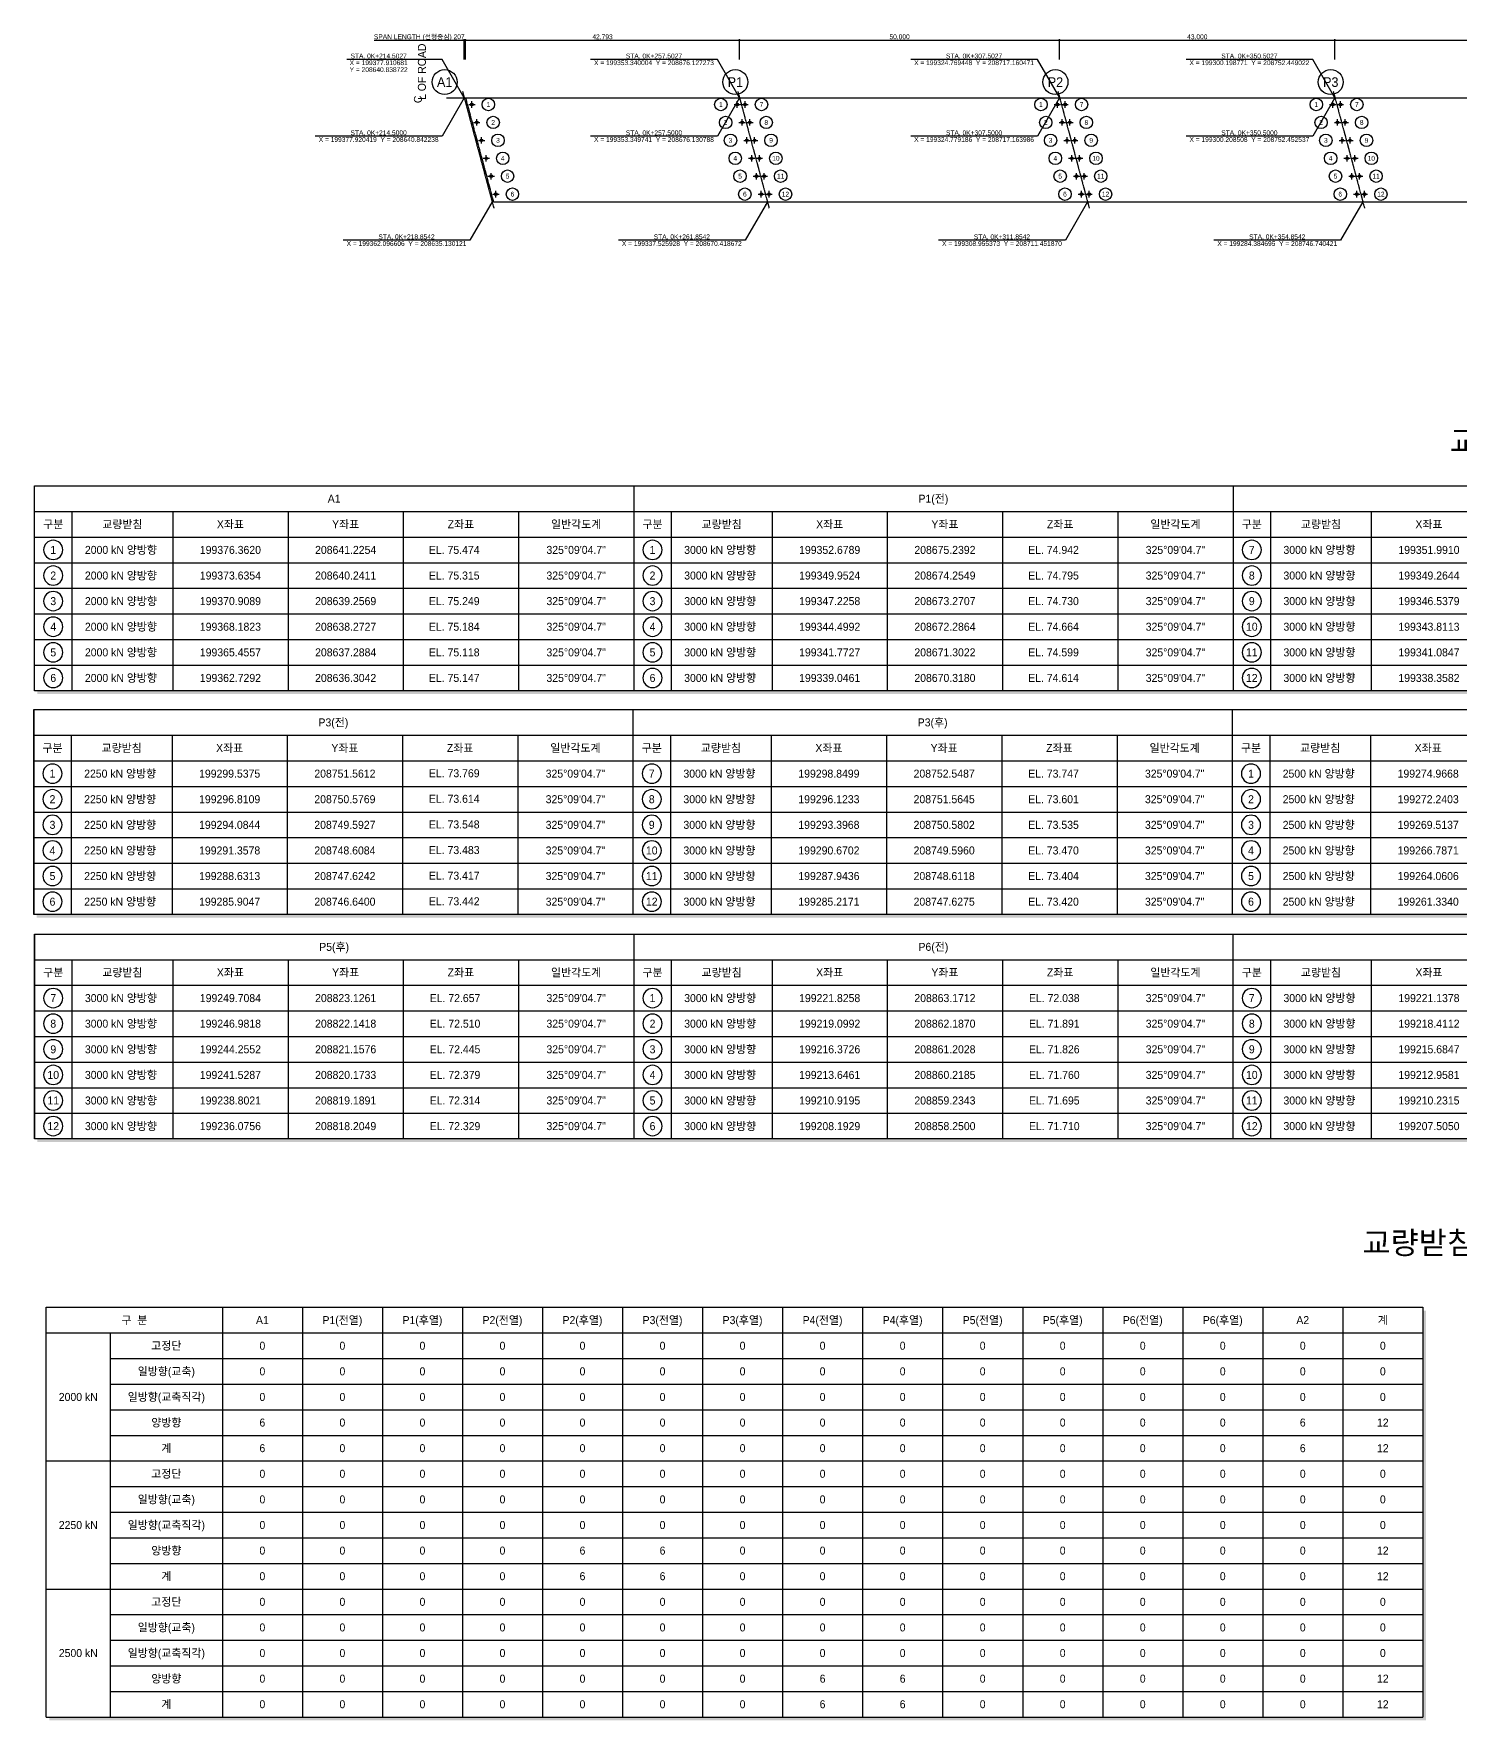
# Model space of a CAD drawing. Header units: metres. Extents: x 0 to 78095, y 0 to 43904.
# Drawn here: x 0 to 37135, y 0 to 43904 of the extents above; entities that cross this region are included whole.
import ezdxf
from ezdxf.enums import TextEntityAlignment as Align

# ---------------------------------------------------------------- set-up
doc = ezdxf.new("R2010")
doc.units = ezdxf.units.M
doc.header["$LTSCALE"] = 8
doc.linetypes.add('A-CENTR01', pattern=[2, 1.25, -0.25, 0.25, -0.25])
for name, color, linetype in [('CS-CNTL', 1, 'A-CENTR01'), ('CS-CONC-LEAN', 3, 'Continuous'), ('CS-CONC-MAJR', 4, 'Continuous'), ('CS-DIML', 1, 'Continuous'), ('CS-DIMT', 3, 'Continuous'), ('CS-LEAD', 1, 'Continuous'), ('CS-SYMB', 3, 'Continuous'), ('CS-TABL-LIN1', 4, 'Continuous'), ('CS-TABL-LIN2', 1, 'Continuous'), ('CS-TABL-TEX2', 3, 'Continuous'), ('CS-TEXT', 3, 'Continuous'), ('CZ-TEX1', 6, 'Continuous')]:
    doc.layers.add(name, color=color, linetype=linetype)
doc.styles.add('A_STANDARD', font='')
doc.styles.get('A_STANDARD').set_extended_font_data('Dotum')

# ---------------------------------------------------------------- blocks, each defined once
blk = doc.blocks.new('CXDIMDT2')
at = {"layer": 'CS-DIML', "const_width": 0.5}
blk.add_lwpolyline([(0.25, 0, 1), (-0.25, 0, 1)], format="xyb", close=True, dxfattribs=at)

msp = doc.modelspace()

# ---------------------------------------------------------------- linework, layer by layer
at = {"layer": 'CS-CNTL'}
for p, q in [((10741, 42238), (64172, 42238)), ((11162, 42403), (11977, 39363)), ((11241, 42237), (11604, 40883)), ((18329, 42403), (19143, 39363)), ((26662, 42403), (27477, 39363)), ((33829, 42403), (34643, 39363)), ((11604, 40883), (11967, 39530))]:
    msp.add_line(p, q, dxfattribs=at)
at = {"layer": 'CS-CONC-LEAN'}
for p, q in [((11324, 42062), (11491, 42062)), ((11407, 41978), (11407, 42145)), ((18232, 42062), (18398, 42062)), ((18315, 41978), (18315, 42145)), ((18432, 42062), (18599, 42062)), ((18516, 41978), (18516, 42145)), ((26565, 42062), (26732, 42062)), ((26648, 41978), (26648, 42145)), ((26766, 42062), (26932, 42062)), ((26849, 41978), (26849, 42145)), ((33732, 42062), (33898, 42062)), ((33815, 41978), (33815, 42145)), ((33932, 42062), (34099, 42062)), ((34016, 41978), (34016, 42145)), ((11449, 41595), (11616, 41595)), ((11532, 41512), (11532, 41678)), ((18357, 41595), (18523, 41595)), ((18440, 41512), (18440, 41678)), ((18557, 41595), (18724, 41595)), ((18641, 41512), (18641, 41678)), ((26690, 41595), (26857, 41595)), ((26773, 41512), (26773, 41678)), ((26891, 41595), (27057, 41595)), ((26974, 41512), (26974, 41678)), ((33857, 41595), (34023, 41595)), ((33940, 41512), (33940, 41678)), ((34057, 41595), (34224, 41595)), ((34141, 41512), (34141, 41678)), ((11574, 41128), (11741, 41128)), ((11657, 41045), (11657, 41212)), ((18482, 41128), (18648, 41128)), ((18565, 41045), (18565, 41212)), ((18682, 41128), (18849, 41128)), ((18766, 41045), (18766, 41212)), ((26815, 41128), (26982, 41128)), ((26898, 41045), (26898, 41212)), ((27016, 41128), (27182, 41128)), ((27099, 41045), (27099, 41212)), ((33982, 41128), (34148, 41128)), ((34065, 41045), (34065, 41212)), ((34182, 41128), (34349, 41128)), ((34266, 41045), (34266, 41212)), ((11699, 40662), (11866, 40662)), ((11782, 40578), (11782, 40745)), ((18607, 40662), (18773, 40662)), ((18690, 40578), (18690, 40745)), ((18807, 40662), (18974, 40662)), ((18891, 40578), (18891, 40745)), ((26940, 40662), (27107, 40662)), ((27023, 40578), (27023, 40745)), ((27141, 40662), (27307, 40662)), ((27224, 40578), (27224, 40745)), ((34107, 40662), (34273, 40662)), ((34190, 40578), (34190, 40745)), ((34307, 40662), (34474, 40662)), ((34391, 40578), (34391, 40745)), ((11824, 40195), (11991, 40195)), ((11907, 40112), (11907, 40278)), ((18732, 40195), (18898, 40195)), ((18815, 40112), (18815, 40278)), ((18932, 40195), (19099, 40195)), ((19016, 40112), (19016, 40278)), ((27065, 40195), (27232, 40195)), ((27148, 40112), (27148, 40278)), ((27266, 40195), (27432, 40195)), ((27349, 40112), (27349, 40278)), ((34232, 40195), (34399, 40195)), ((34315, 40112), (34315, 40278)), ((34432, 40195), (34599, 40195)), ((34516, 40112), (34516, 40278)), ((11949, 39728), (12116, 39728)), ((12032, 39645), (12032, 39812)), ((18857, 39728), (19024, 39728)), ((18940, 39645), (18940, 39812)), ((19057, 39728), (19224, 39728)), ((19141, 39645), (19141, 39812)), ((27190, 39728), (27357, 39728)), ((27274, 39645), (27274, 39812)), ((27391, 39728), (27557, 39728)), ((27474, 39645), (27474, 39812)), ((34357, 39728), (34524, 39728)), ((34440, 39645), (34440, 39812)), ((34557, 39728), (34724, 39728)), ((34641, 39645), (34641, 39812))]:
    msp.add_line(p, q, dxfattribs=at)
for centre in [(11407, 42062), (18315, 42062), (18516, 42062), (26648, 42062), (26849, 42062), (33815, 42062), (34016, 42062), (11532, 41595), (18440, 41595), (18641, 41595), (26773, 41595), (26974, 41595), (33940, 41595), (34141, 41595), (11657, 41128), (18565, 41128), (18766, 41128), (26898, 41128), (27099, 41128), (34065, 41128), (34266, 41128), (11782, 40662), (18690, 40662), (18891, 40662), (27023, 40662), (27224, 40662), (34190, 40662), (34391, 40662), (11907, 40195), (18815, 40195), (19016, 40195), (27148, 40195), (27349, 40195), (34315, 40195), (34516, 40195), (12032, 39728), (18940, 39728), (19141, 39728), (27274, 39728), (27474, 39728), (34440, 39728), (34641, 39728)]:
    msp.add_circle(centre, 33.3, dxfattribs=at)
for points in [[(11324, 42062), (11349, 42053), (11324, 42062), (11349, 42070)], [(11407, 42145), (11399, 42120), (11407, 42145), (11416, 42120)], [(11407, 41978), (11399, 42003), (11407, 41978), (11416, 42003)], [(11491, 42062), (11466, 42053), (11491, 42062), (11466, 42070)], [(18232, 42062), (18257, 42053), (18232, 42062), (18257, 42070)], [(18315, 42145), (18307, 42120), (18315, 42145), (18323, 42120)], [(18315, 41978), (18307, 42003), (18315, 41978), (18323, 42003)], [(18398, 42062), (18373, 42053), (18398, 42062), (18373, 42070)], [(18432, 42062), (18457, 42053), (18432, 42062), (18457, 42070)], [(18516, 42145), (18507, 42120), (18516, 42145), (18524, 42120)], [(18516, 41978), (18507, 42003), (18516, 41978), (18524, 42003)], [(18599, 42062), (18574, 42053), (18599, 42062), (18574, 42070)], [(26565, 42062), (26590, 42053), (26565, 42062), (26590, 42070)], [(26648, 42145), (26640, 42120), (26648, 42145), (26657, 42120)], [(26648, 41978), (26640, 42003), (26648, 41978), (26657, 42003)], [(26732, 42062), (26707, 42053), (26732, 42062), (26707, 42070)], [(26766, 42062), (26791, 42053), (26766, 42062), (26791, 42070)], [(26849, 42145), (26841, 42120), (26849, 42145), (26857, 42120)], [(26849, 41978), (26841, 42003), (26849, 41978), (26857, 42003)], [(26932, 42062), (26907, 42053), (26932, 42062), (26907, 42070)], [(33732, 42062), (33757, 42053), (33732, 42062), (33757, 42070)], [(33815, 42145), (33807, 42120), (33815, 42145), (33823, 42120)], [(33815, 41978), (33807, 42003), (33815, 41978), (33823, 42003)], [(33898, 42062), (33873, 42053), (33898, 42062), (33873, 42070)], [(33932, 42062), (33957, 42053), (33932, 42062), (33957, 42070)], [(34016, 42145), (34007, 42120), (34016, 42145), (34024, 42120)], [(34016, 41978), (34007, 42003), (34016, 41978), (34024, 42003)], [(34099, 42062), (34074, 42053), (34099, 42062), (34074, 42070)], [(11449, 41595), (11474, 41587), (11449, 41595), (11474, 41603)], [(11532, 41678), (11524, 41653), (11532, 41678), (11541, 41653)], [(11532, 41512), (11524, 41537), (11532, 41512), (11541, 41537)], [(11616, 41595), (11591, 41587), (11616, 41595), (11591, 41603)], [(18357, 41595), (18382, 41587), (18357, 41595), (18382, 41603)], [(18440, 41678), (18432, 41653), (18440, 41678), (18448, 41653)], [(18440, 41512), (18432, 41537), (18440, 41512), (18448, 41537)], [(18523, 41595), (18498, 41587), (18523, 41595), (18498, 41603)], [(18557, 41595), (18582, 41587), (18557, 41595), (18582, 41603)], [(18641, 41678), (18632, 41653), (18641, 41678), (18649, 41653)], [(18641, 41512), (18632, 41537), (18641, 41512), (18649, 41537)], [(18724, 41595), (18699, 41587), (18724, 41595), (18699, 41603)], [(26690, 41595), (26715, 41587), (26690, 41595), (26715, 41603)], [(26773, 41678), (26765, 41653), (26773, 41678), (26782, 41653)], [(26773, 41512), (26765, 41537), (26773, 41512), (26782, 41537)], [(26857, 41595), (26832, 41587), (26857, 41595), (26832, 41603)], [(26891, 41595), (26916, 41587), (26891, 41595), (26916, 41603)], [(26974, 41678), (26966, 41653), (26974, 41678), (26982, 41653)], [(26974, 41512), (26966, 41537), (26974, 41512), (26982, 41537)], [(27057, 41595), (27032, 41587), (27057, 41595), (27032, 41603)], [(33857, 41595), (33882, 41587), (33857, 41595), (33882, 41603)], [(33940, 41678), (33932, 41653), (33940, 41678), (33948, 41653)], [(33940, 41512), (33932, 41537), (33940, 41512), (33948, 41537)], [(34023, 41595), (33998, 41587), (34023, 41595), (33998, 41603)], [(34057, 41595), (34082, 41587), (34057, 41595), (34082, 41603)], [(34141, 41678), (34132, 41653), (34141, 41678), (34149, 41653)], [(34141, 41512), (34132, 41537), (34141, 41512), (34149, 41537)], [(34224, 41595), (34199, 41587), (34224, 41595), (34199, 41603)], [(11574, 41128), (11599, 41120), (11574, 41128), (11599, 41137)], [(11657, 41212), (11649, 41187), (11657, 41212), (11666, 41187)], [(11657, 41045), (11649, 41070), (11657, 41045), (11666, 41070)], [(11741, 41128), (11716, 41120), (11741, 41128), (11716, 41137)], [(18482, 41128), (18507, 41120), (18482, 41128), (18507, 41137)], [(18565, 41212), (18557, 41187), (18565, 41212), (18573, 41187)], [(18565, 41045), (18557, 41070), (18565, 41045), (18573, 41070)], [(18648, 41128), (18623, 41120), (18648, 41128), (18623, 41137)], [(18682, 41128), (18707, 41120), (18682, 41128), (18707, 41137)], [(18766, 41212), (18757, 41187), (18766, 41212), (18774, 41187)], [(18766, 41045), (18757, 41070), (18766, 41045), (18774, 41070)], [(18849, 41128), (18824, 41120), (18849, 41128), (18824, 41137)], [(26815, 41128), (26840, 41120), (26815, 41128), (26840, 41137)], [(26898, 41212), (26890, 41187), (26898, 41212), (26907, 41187)], [(26898, 41045), (26890, 41070), (26898, 41045), (26907, 41070)], [(26982, 41128), (26957, 41120), (26982, 41128), (26957, 41137)], [(27016, 41128), (27041, 41120), (27016, 41128), (27041, 41137)], [(27099, 41212), (27091, 41187), (27099, 41212), (27107, 41187)], [(27099, 41045), (27091, 41070), (27099, 41045), (27107, 41070)], [(27182, 41128), (27157, 41120), (27182, 41128), (27157, 41137)], [(33982, 41128), (34007, 41120), (33982, 41128), (34007, 41137)], [(34065, 41212), (34057, 41187), (34065, 41212), (34073, 41187)], [(34065, 41045), (34057, 41070), (34065, 41045), (34073, 41070)], [(34148, 41128), (34123, 41120), (34148, 41128), (34123, 41137)], [(34182, 41128), (34207, 41120), (34182, 41128), (34207, 41137)], [(34266, 41212), (34257, 41187), (34266, 41212), (34274, 41187)], [(34266, 41045), (34257, 41070), (34266, 41045), (34274, 41070)], [(34349, 41128), (34324, 41120), (34349, 41128), (34324, 41137)], [(11699, 40662), (11724, 40653), (11699, 40662), (11724, 40670)], [(11782, 40745), (11774, 40720), (11782, 40745), (11791, 40720)], [(11782, 40578), (11774, 40603), (11782, 40578), (11791, 40603)], [(11866, 40662), (11841, 40653), (11866, 40662), (11841, 40670)], [(18607, 40662), (18632, 40653), (18607, 40662), (18632, 40670)], [(18690, 40745), (18682, 40720), (18690, 40745), (18698, 40720)], [(18690, 40578), (18682, 40603), (18690, 40578), (18698, 40603)], [(18773, 40662), (18748, 40653), (18773, 40662), (18748, 40670)], [(18807, 40662), (18832, 40653), (18807, 40662), (18832, 40670)], [(18891, 40745), (18882, 40720), (18891, 40745), (18899, 40720)], [(18891, 40578), (18882, 40603), (18891, 40578), (18899, 40603)], [(18974, 40662), (18949, 40653), (18974, 40662), (18949, 40670)], [(26940, 40662), (26965, 40653), (26940, 40662), (26965, 40670)], [(27023, 40745), (27015, 40720), (27023, 40745), (27032, 40720)], [(27023, 40578), (27015, 40603), (27023, 40578), (27032, 40603)], [(27107, 40662), (27082, 40653), (27107, 40662), (27082, 40670)], [(27141, 40662), (27166, 40653), (27141, 40662), (27166, 40670)], [(27224, 40745), (27216, 40720), (27224, 40745), (27232, 40720)], [(27224, 40578), (27216, 40603), (27224, 40578), (27232, 40603)], [(27307, 40662), (27282, 40653), (27307, 40662), (27282, 40670)], [(34107, 40662), (34132, 40653), (34107, 40662), (34132, 40670)], [(34190, 40745), (34182, 40720), (34190, 40745), (34198, 40720)], [(34190, 40578), (34182, 40603), (34190, 40578), (34198, 40603)], [(34273, 40662), (34248, 40653), (34273, 40662), (34248, 40670)], [(34307, 40662), (34332, 40653), (34307, 40662), (34332, 40670)], [(34391, 40745), (34382, 40720), (34391, 40745), (34399, 40720)], [(34391, 40578), (34382, 40603), (34391, 40578), (34399, 40603)], [(34474, 40662), (34449, 40653), (34474, 40662), (34449, 40670)], [(11824, 40195), (11849, 40187), (11824, 40195), (11849, 40203)], [(11907, 40278), (11899, 40253), (11907, 40278), (11916, 40253)], [(11907, 40112), (11899, 40137), (11907, 40112), (11916, 40137)], [(11991, 40195), (11966, 40187), (11991, 40195), (11966, 40203)], [(18732, 40195), (18757, 40187), (18732, 40195), (18757, 40203)], [(18815, 40278), (18807, 40253), (18815, 40278), (18823, 40253)], [(18815, 40112), (18807, 40137), (18815, 40112), (18823, 40137)], [(18898, 40195), (18873, 40187), (18898, 40195), (18873, 40203)], [(18932, 40195), (18957, 40187), (18932, 40195), (18957, 40203)], [(19016, 40278), (19007, 40253), (19016, 40278), (19024, 40253)], [(19016, 40112), (19007, 40137), (19016, 40112), (19024, 40137)], [(19099, 40195), (19074, 40187), (19099, 40195), (19074, 40203)], [(27065, 40195), (27090, 40187), (27065, 40195), (27090, 40203)], [(27148, 40278), (27140, 40253), (27148, 40278), (27157, 40253)], [(27148, 40112), (27140, 40137), (27148, 40112), (27157, 40137)], [(27232, 40195), (27207, 40187), (27232, 40195), (27207, 40203)], [(27266, 40195), (27291, 40187), (27266, 40195), (27291, 40203)], [(27349, 40278), (27341, 40253), (27349, 40278), (27357, 40253)], [(27349, 40112), (27341, 40137), (27349, 40112), (27357, 40137)], [(27432, 40195), (27407, 40187), (27432, 40195), (27407, 40203)], [(34232, 40195), (34257, 40187), (34232, 40195), (34257, 40203)], [(34315, 40278), (34307, 40253), (34315, 40278), (34324, 40253)], [(34315, 40112), (34307, 40137), (34315, 40112), (34324, 40137)], [(34399, 40195), (34374, 40187), (34399, 40195), (34374, 40203)], [(34432, 40195), (34457, 40187), (34432, 40195), (34457, 40203)], [(34516, 40278), (34507, 40253), (34516, 40278), (34524, 40253)], [(34516, 40112), (34507, 40137), (34516, 40112), (34524, 40137)], [(34599, 40195), (34574, 40187), (34599, 40195), (34574, 40203)], [(11949, 39728), (11974, 39720), (11949, 39728), (11974, 39737)], [(12032, 39812), (12024, 39787), (12032, 39812), (12041, 39787)], [(12032, 39645), (12024, 39670), (12032, 39645), (12041, 39670)], [(12116, 39728), (12091, 39720), (12116, 39728), (12091, 39737)], [(18857, 39728), (18882, 39720), (18857, 39728), (18882, 39737)], [(18940, 39812), (18932, 39787), (18940, 39812), (18949, 39787)], [(18940, 39645), (18932, 39670), (18940, 39645), (18949, 39670)], [(19024, 39728), (18999, 39720), (19024, 39728), (18999, 39737)], [(19057, 39728), (19082, 39720), (19057, 39728), (19082, 39737)], [(19141, 39812), (19132, 39787), (19141, 39812), (19149, 39787)], [(19141, 39645), (19132, 39670), (19141, 39645), (19149, 39670)], [(19224, 39728), (19199, 39720), (19224, 39728), (19199, 39737)], [(27190, 39728), (27215, 39720), (27190, 39728), (27215, 39737)], [(27274, 39812), (27265, 39787), (27274, 39812), (27282, 39787)], [(27274, 39645), (27265, 39670), (27274, 39645), (27282, 39670)], [(27357, 39728), (27332, 39720), (27357, 39728), (27332, 39737)], [(27391, 39728), (27416, 39720), (27391, 39728), (27416, 39737)], [(27474, 39812), (27466, 39787), (27474, 39812), (27482, 39787)], [(27474, 39645), (27466, 39670), (27474, 39645), (27482, 39670)], [(27557, 39728), (27532, 39720), (27557, 39728), (27532, 39737)], [(34357, 39728), (34382, 39720), (34357, 39728), (34382, 39737)], [(34440, 39812), (34432, 39787), (34440, 39812), (34449, 39787)], [(34440, 39645), (34432, 39670), (34440, 39645), (34449, 39670)], [(34524, 39728), (34499, 39720), (34524, 39728), (34499, 39737)], [(34557, 39728), (34582, 39720), (34557, 39728), (34582, 39737)], [(34641, 39812), (34632, 39787), (34641, 39812), (34649, 39787)], [(34641, 39645), (34632, 39670), (34641, 39645), (34649, 39670)], [(34724, 39728), (34699, 39720), (34724, 39728), (34699, 39737)]]:
    msp.add_solid(points, dxfattribs=at)
at = {"layer": 'CS-CONC-MAJR'}
for p, q in [((11241, 42237), (63672, 42237)), ((11967, 39530), (64398, 39530))]:
    msp.add_line(p, q, dxfattribs=at)
at = {"layer": 'CS-DIML'}
for p, q in [((8865, 43737), (11206, 43737)), ((11206, 43237), (11206, 43762)), ((11206, 43737), (11241, 43737)), ((11241, 43237), (11241, 43762)), ((11241, 43737), (18373, 43737)), ((18373, 43237), (18373, 43762)), ((18373, 43737), (26706, 43737)), ((26706, 43237), (26706, 43762)), ((26706, 43737), (33873, 43737)), ((33873, 43237), (33873, 43762)), ((33873, 43737), (41040, 43737)), ((10629, 43237), (8151, 43237)), ((11207, 42237), (10629, 43237)), ((17796, 43237), (14496, 43237)), ((18373, 42237), (17796, 43237)), ((26129, 43237), (22829, 43237)), ((26707, 42237), (26129, 43237)), ((33296, 43237), (29996, 43237)), ((33873, 42237), (33296, 43237)), ((11206, 42238), (10629, 41238)), ((18373, 42238), (17796, 41238)), ((26706, 42238), (26129, 41238)), ((33873, 42238), (33296, 41238)), ((10629, 41238), (7329, 41238)), ((17796, 41238), (14496, 41238)), ((26129, 41238), (22829, 41238)), ((33296, 41238), (29996, 41238)), ((11932, 39530), (11355, 38530)), ((19099, 39530), (18521, 38530)), ((27432, 39530), (26855, 38530)), ((34599, 39530), (34021, 38530)), ((11355, 38530), (8055, 38530)), ((18521, 38530), (15221, 38530)), ((26855, 38530), (23555, 38530)), ((34021, 38530), (30721, 38530))]:
    msp.add_line(p, q, dxfattribs=at)
for points in [[(11206, 42238), (11135, 42152), (11206, 42238), (11167, 42134)], [(11207, 42237), (11168, 42341), (11207, 42237), (11136, 42323)], [(18373, 42238), (18302, 42152), (18373, 42238), (18334, 42134)], [(18373, 42237), (18334, 42341), (18373, 42237), (18303, 42323)], [(26706, 42238), (26635, 42152), (26706, 42238), (26667, 42134)], [(26707, 42237), (26668, 42341), (26707, 42237), (26636, 42323)], [(33873, 42238), (33802, 42152), (33873, 42238), (33834, 42134)], [(33873, 42237), (33834, 42341), (33873, 42237), (33803, 42323)], [(11932, 39530), (11861, 39444), (11932, 39530), (11893, 39426)], [(19099, 39530), (19028, 39444), (19099, 39530), (19060, 39426)], [(27432, 39530), (27361, 39444), (27432, 39530), (27393, 39426)], [(34599, 39530), (34528, 39444), (34599, 39530), (34560, 39426)]]:
    msp.add_solid(points, dxfattribs=at)
at = {"layer": 'CS-LEAD'}
for centre in [(10697, 42645), (18264, 42645), (26597, 42645), (33764, 42645)]:
    msp.add_circle(centre, 325, dxfattribs=at)
at = {"layer": 'CS-SYMB'}
for centre in [(11835, 42062), (17887, 42062), (18944, 42062), (26220, 42062), (27277, 42062), (33387, 42062), (34444, 42062), (11960, 41595), (18012, 41595), (19069, 41595), (26345, 41595), (27402, 41595), (33512, 41595), (34569, 41595), (12085, 41128), (18137, 41128), (19194, 41128), (26470, 41128), (27527, 41128), (33637, 41128), (34694, 41128), (12210, 40662), (18262, 40662), (19319, 40662), (26595, 40662), (27652, 40662), (33762, 40662), (34819, 40662), (12335, 40195), (18387, 40195), (19444, 40195), (26720, 40195), (27777, 40195), (33887, 40195), (34944, 40195), (12461, 39728), (18512, 39728), (19569, 39728), (26845, 39728), (27902, 39728), (34012, 39728), (35069, 39728)]:
    msp.add_circle(centre, 162, dxfattribs=at)
at = {"layer": 'CS-TABL-LIN1'}
for p, q in [((20, 32134), (62420, 32134)), ((20, 26800), (20, 32134)), ((20, 31467), (62420, 31467)), ((77945, 26800), (20, 26800)), ((0, 26310), (46800, 26310)), ((0, 20977), (0, 26310)), ((0, 26310), (0, 20977)), ((78020, 20977), (0, 20977)), ((20, 20467), (31220, 20467)), ((20, 15134), (20, 20467)), ((20, 20467), (20, 15134)), ((31220, 20467), (62420, 20467)), ((62420, 15134), (20, 15134)), ((62420, 15134), (31220, 15134)), ((327, 83), (36160, 83))]:
    msp.add_line(p, q, dxfattribs=at)
msp.add_lwpolyline([(327, 83), (327, 10750), (36160, 10750), (36160, 83)], dxfattribs=at)
for points in [[(95, 26800), (78020, 26800), (95, 26717), (78020, 26717)], [(75, 20977), (78095, 20977), (75, 20893), (78095, 20893)], [(95, 15134), (62495, 15134), (95, 15050), (62495, 15050)], [(36160, 10667), (36244, 10667), (36160, 83), (36244, 83)], [(410, 83), (36244, 83), (410, 0), (36244, 0)]]:
    msp.add_solid(points, dxfattribs=at)
at = {"layer": 'CS-TABL-LIN2'}
for p, q in [((15620, 32134), (15620, 26800)), ((31220, 32134), (31220, 26800)), ((995, 31467), (995, 26800)), ((3620, 31467), (3620, 26800)), ((6620, 31467), (6620, 26800)), ((9620, 31467), (9620, 26800)), ((12620, 31467), (12620, 26800)), ((16595, 31467), (16595, 26800)), ((19220, 31467), (19220, 26800)), ((22220, 31467), (22220, 26800)), ((25220, 31467), (25220, 26800)), ((28220, 31467), (28220, 26800)), ((32195, 31467), (32195, 26800)), ((34820, 31467), (34820, 26800)), ((20, 30800), (62420, 30800)), ((20, 30134), (62420, 30134)), ((20, 29467), (62420, 29467)), ((20, 28800), (62420, 28800)), ((20, 28134), (62420, 28134)), ((20, 27467), (62420, 27467)), ((15600, 26310), (15600, 20977)), ((31200, 26310), (31200, 20977)), ((0, 25643), (46800, 25643)), ((975, 25643), (975, 20977)), ((3600, 25643), (3600, 20977)), ((6600, 25643), (6600, 20977)), ((9600, 25643), (9600, 20977)), ((12600, 25643), (12600, 20977)), ((16575, 25643), (16575, 20977)), ((19200, 25643), (19200, 20977)), ((22200, 25643), (22200, 20977)), ((25200, 25643), (25200, 20977)), ((28200, 25643), (28200, 20977)), ((32175, 25643), (32175, 20977)), ((34800, 25643), (34800, 20977)), ((0, 24977), (46800, 24977)), ((0, 24310), (46800, 24310)), ((0, 23643), (46800, 23643)), ((0, 22977), (46800, 22977)), ((0, 22310), (46800, 22310)), ((0, 21643), (46800, 21643)), ((15620, 20467), (15620, 15134)), ((31220, 15134), (31220, 20467)), ((20, 19800), (31220, 19800)), ((995, 19800), (995, 15134)), ((3620, 19800), (3620, 15134)), ((6620, 19800), (6620, 15134)), ((9620, 19800), (9620, 15134)), ((12620, 19800), (12620, 15134)), ((16595, 19800), (16595, 15134)), ((19220, 19800), (19220, 15134)), ((22220, 19800), (22220, 15134)), ((25220, 19800), (25220, 15134)), ((28220, 19800), (28220, 15134)), ((31220, 19800), (62420, 19800)), ((32195, 19800), (32195, 15134)), ((34820, 19800), (34820, 15134)), ((20, 19134), (31220, 19134)), ((31220, 19134), (62420, 19134)), ((20, 18467), (31220, 18467)), ((31220, 18467), (62420, 18467)), ((20, 17800), (31220, 17800)), ((31220, 17800), (62420, 17800)), ((20, 17134), (31220, 17134)), ((31220, 17134), (62420, 17134)), ((20, 16467), (31220, 16467)), ((31220, 16467), (62420, 16467)), ((20, 15800), (31220, 15800)), ((31220, 15800), (62420, 15800)), ((4910, 10750), (4910, 83)), ((6994, 10750), (6994, 83)), ((9077, 10750), (9077, 83)), ((11160, 10750), (11160, 83)), ((13244, 10750), (13244, 83)), ((15327, 10750), (15327, 83)), ((17410, 10750), (17410, 83)), ((19494, 10750), (19494, 83)), ((21577, 10750), (21577, 83)), ((23660, 10750), (23660, 83)), ((25744, 10750), (25744, 83)), ((27827, 10750), (27827, 83)), ((29910, 10750), (29910, 83)), ((31994, 10750), (31994, 83)), ((34077, 10750), (34077, 83)), ((327, 10083), (36160, 10083)), ((1994, 10083), (1994, 83)), ((1994, 9417), (36160, 9417)), ((1994, 8750), (36160, 8750)), ((1994, 8083), (36160, 8083)), ((1994, 7417), (36160, 7417)), ((327, 6750), (36160, 6750)), ((1994, 6083), (36160, 6083)), ((1994, 5417), (36160, 5417)), ((1994, 4750), (36160, 4750)), ((1994, 4083), (36160, 4083)), ((327, 3417), (36160, 3417)), ((1994, 2750), (36160, 2750)), ((1994, 2083), (36160, 2083)), ((1994, 1417), (36160, 1417)), ((1994, 750), (36160, 750))]:
    msp.add_line(p, q, dxfattribs=at)
for centre in [(508, 30467), (16108, 30467), (31708, 30467), (508, 29800), (16108, 29800), (31708, 29800), (508, 29134), (16108, 29134), (31708, 29134), (508, 28467), (16108, 28467), (31708, 28467), (508, 27800), (16108, 27800), (31708, 27800), (508, 27134), (16108, 27134), (31708, 27134), (488, 24643), (16088, 24643), (31688, 24643), (488, 23977), (16088, 23977), (31688, 23977), (488, 23310), (16088, 23310), (31688, 23310), (488, 22643), (16088, 22643), (31688, 22643), (488, 21977), (16088, 21977), (31688, 21977), (488, 21310), (16088, 21310), (31688, 21310), (508, 18800), (16108, 18800), (31708, 18800), (508, 18134), (16108, 18134), (31708, 18134), (508, 17467), (16108, 17467), (31708, 17467), (508, 16800), (16108, 16800), (31708, 16800), (508, 16134), (16108, 16134), (31708, 16134), (508, 15467), (16108, 15467), (31708, 15467)]:
    msp.add_ellipse(centre, major_axis=(0, 250), ratio=1, start_param=4.712389, end_param=10.995574, dxfattribs=at)

# ---------------------------------------------------------------- block references
at = {"layer": 'CS-SYMB', "xscale": 55.00000000014228, "yscale": 55.00000000014228, "zscale": 55.00000000014228, "rotation": 34.84868499988539}
for p in [(11206, 43737), (11241, 43737), (18373, 43737), (26706, 43737), (33873, 43737)]:
    msp.add_blockref('CXDIMDT2', p, dxfattribs=at)

# ---------------------------------------------------------------- texts
at = {"layer": 'CS-DIMT', "style": 'A_STANDARD'}
for s, p in [('SPAN LENGTH (선형중심) 207', (10036, 43762)), ('42.793', (14807, 43762)), ('50.000', (22540, 43762)), ('43.000', (30290, 43762)), ('STA. 0K+214.5027', (8979, 43262)), ('STA. 0K+257.5027', (16146, 43262)), ('STA. 0K+307.5027', (24479, 43262)), ('STA. 0K+350.5027', (31646, 43262)), ('STA. 0K+214.5000', (8979, 41263)), ('STA. 0K+257.5000', (16146, 41263)), ('STA. 0K+307.5000', (24479, 41263)), ('STA. 0K+350.5000', (31646, 41263)), ('STA. 0K+218.8542', (9705, 38555)), ('STA. 0K+261.8542', (16871, 38555)), ('STA. 0K+311.8542', (25205, 38555)), ('STA. 0K+354.8542', (32371, 38555))]:
    msp.add_text(s, height=125, dxfattribs=at).set_placement(p, align=Align.CENTER)
for s, p in [('X = 199377.910681', (8979, 43212)), ('Y = 208640.838722', (8979, 43032)), ('X = 199353.340004  Y = 208676.127273', (16146, 43212)), ('X = 199324.769448  Y = 208717.160471', (24479, 43212)), ('X = 199300.198771  Y = 208752.449022', (31646, 43212)), ('X = 199377.920419  Y = 208640.842238', (8979, 41213)), ('X = 199353.349741  Y = 208676.130788', (16146, 41213)), ('X = 199324.779186  Y = 208717.163986', (24479, 41213)), ('X = 199300.208508  Y = 208752.452537', (31646, 41213)), ('X = 199362.096606  Y = 208635.130121', (9705, 38505)), ('X = 199337.525928  Y = 208670.418672', (16871, 38505)), ('X = 199308.955373  Y = 208711.451870', (25205, 38505)), ('X = 199284.384695  Y = 208746.740421', (32371, 38505))]:
    msp.add_text(s, height=125, dxfattribs=at).set_placement(p, align=Align.TOP_CENTER)
at = {"layer": 'CS-SYMB', "style": 'A_STANDARD'}
for s, p in [('1', (11835, 41999)), ('1', (17887, 41999)), ('7', (18944, 41999)), ('1', (26220, 41999)), ('7', (27277, 41999)), ('1', (33387, 41999)), ('7', (34444, 41999)), ('2', (11960, 41532)), ('2', (18012, 41532)), ('8', (19069, 41532)), ('2', (26345, 41532)), ('8', (27402, 41532)), ('2', (33512, 41532)), ('8', (34569, 41532)), ('3', (12085, 41066)), ('3', (18137, 41066)), ('9', (19194, 41066)), ('3', (26470, 41066)), ('9', (27527, 41066)), ('3', (33637, 41066)), ('9', (34694, 41066)), ('4', (12210, 40599)), ('4', (18262, 40599)), ('10', (19319, 40599)), ('4', (26595, 40599)), ('10', (27652, 40599)), ('4', (33762, 40599)), ('10', (34819, 40599)), ('5', (12335, 40132)), ('5', (18387, 40132)), ('11', (19444, 40132)), ('5', (26720, 40132)), ('11', (27777, 40132)), ('5', (33887, 40132)), ('11', (34944, 40132)), ('6', (12461, 39666)), ('6', (18512, 39666)), ('12', (19569, 39666)), ('6', (26845, 39666)), ('12', (27902, 39666)), ('6', (34012, 39666)), ('12', (35069, 39666))]:
    msp.add_text(s, height=125, dxfattribs=at).set_placement(p, align=Align.CENTER)
at = {"layer": 'CS-TABL-TEX2', "style": 'A_STANDARD'}
for s, height, p in [('A1', 208.3, (7820, 31800)), ('P1(전)', 208.3, (23420, 31800)), ('구분', 208.3, (508, 31134)), ('교량받침', 208.3, (2308, 31134)), ('X좌표', 208.3, (5120, 31134)), ('Y좌표', 208.3, (8120, 31134)), ('Z좌표', 208.3, (11120, 31134)), ('일반각도계', 208.3, (14120, 31134)), ('구분', 208.3, (16108, 31134)), ('교량받침', 208.3, (17908, 31134)), ('X좌표', 208.3, (20720, 31134)), ('Y좌표', 208.3, (23720, 31134)), ('Z좌표', 208.3, (26720, 31134)), ('일반각도계', 208.3, (29720, 31134)), ('구분', 208.3, (31708, 31134)), ('교량받침', 208.3, (33508, 31134)), ('X좌표', 208.3, (36320, 31134)), ('1', 208, (508, 30467)), ('2000 kN 양방향 ', 208.33, (2308, 30467)), ('199376.3620', 208.33, (5120, 30467)), ('208641.2254', 208.33, (8120, 30467)), ('325%%d09\'04.7"', 208.33, (14120, 30467)), ('1', 208, (16108, 30467)), ('3000 kN 양방향 ', 208.33, (17908, 30467)), ('199352.6789', 208.33, (20720, 30467)), ('208675.2392', 208.33, (23720, 30467)), ('325%%d09\'04.7"', 208.33, (29720, 30467)), ('7', 208, (31708, 30467)), ('3000 kN 양방향 ', 208.33, (33508, 30467)), ('199351.9910', 208.33, (36320, 30467)), ('2', 208, (508, 29800)), ('2000 kN 양방향 ', 208.33, (2308, 29800)), ('199373.6354', 208.33, (5120, 29800)), ('208640.2411', 208.33, (8120, 29800)), ('325%%d09\'04.7"', 208.33, (14120, 29800)), ('2', 208, (16108, 29800)), ('3000 kN 양방향 ', 208.33, (17908, 29800)), ('199349.9524', 208.33, (20720, 29800)), ('208674.2549', 208.33, (23720, 29800)), ('325%%d09\'04.7"', 208.33, (29720, 29800)), ('8', 208, (31708, 29800)), ('3000 kN 양방향 ', 208.33, (33508, 29800)), ('199349.2644', 208.33, (36320, 29800)), ('3', 208, (508, 29134)), ('2000 kN 양방향 ', 208.33, (2308, 29134)), ('199370.9089', 208.33, (5120, 29134)), ('208639.2569', 208.33, (8120, 29134)), ('325%%d09\'04.7"', 208.33, (14120, 29134)), ('3', 208, (16108, 29134)), ('3000 kN 양방향 ', 208.33, (17908, 29134)), ('199347.2258', 208.33, (20720, 29134)), ('208673.2707', 208.33, (23720, 29134)), ('325%%d09\'04.7"', 208.33, (29720, 29134)), ('9', 208, (31708, 29134)), ('3000 kN 양방향 ', 208.33, (33508, 29134)), ('199346.5379', 208.33, (36320, 29134)), ('4', 208, (508, 28467)), ('2000 kN 양방향 ', 208.33, (2308, 28467)), ('199368.1823', 208.33, (5120, 28467)), ('208638.2727', 208.33, (8120, 28467)), ('325%%d09\'04.7"', 208.33, (14120, 28467)), ('4', 208, (16108, 28467)), ('3000 kN 양방향 ', 208.33, (17908, 28467)), ('199344.4992', 208.33, (20720, 28467)), ('208672.2864', 208.33, (23720, 28467)), ('325%%d09\'04.7"', 208.33, (29720, 28467)), ('10', 208.3, (31708, 28467)), ('3000 kN 양방향 ', 208.33, (33508, 28467)), ('199343.8113', 208.33, (36320, 28467)), ('5', 208, (508, 27800)), ('2000 kN 양방향 ', 208.33, (2308, 27800)), ('199365.4557', 208.33, (5120, 27800)), ('208637.2884', 208.33, (8120, 27800)), ('325%%d09\'04.7"', 208.33, (14120, 27800)), ('5', 208, (16108, 27800)), ('3000 kN 양방향 ', 208.33, (17908, 27800)), ('199341.7727', 208.33, (20720, 27800)), ('208671.3022', 208.33, (23720, 27800)), ('325%%d09\'04.7"', 208.33, (29720, 27800)), ('11', 208.3, (31708, 27800)), ('3000 kN 양방향 ', 208.33, (33508, 27800)), ('199341.0847', 208.33, (36320, 27800)), ('6', 208, (508, 27134)), ('2000 kN 양방향 ', 208.33, (2308, 27134)), ('199362.7292', 208.33, (5120, 27134)), ('208636.3042', 208.33, (8120, 27134)), ('325%%d09\'04.7"', 208.33, (14120, 27134)), ('6', 208, (16108, 27134)), ('3000 kN 양방향 ', 208.33, (17908, 27134)), ('199339.0461', 208.33, (20720, 27134)), ('208670.3180', 208.33, (23720, 27134)), ('325%%d09\'04.7"', 208.33, (29720, 27134)), ('12', 208.3, (31708, 27134)), ('3000 kN 양방향 ', 208.33, (33508, 27134)), ('199338.3582', 208.33, (36320, 27134)), ('P3(전)', 208.3, (7800, 25977)), ('P3(후)', 208.3, (23400, 25977)), ('구분', 208.3, (488, 25310)), ('교량받침', 208.3, (2288, 25310)), ('X좌표', 208.3, (5100, 25310)), ('Y좌표', 208.3, (8100, 25310)), ('Z좌표', 208.3, (11100, 25310)), ('일반각도계', 208.3, (14100, 25310)), ('구분', 208.3, (16088, 25310)), ('교량받침', 208.3, (17888, 25310)), ('X좌표', 208.3, (20700, 25310)), ('Y좌표', 208.3, (23700, 25310)), ('Z좌표', 208.3, (26700, 25310)), ('일반각도계', 208.3, (29700, 25310)), ('구분', 208.3, (31688, 25310)), ('교량받침', 208.3, (33488, 25310)), ('X좌표', 208.3, (36300, 25310)), ('1', 208, (488, 24643)), ('2250 kN 양방향 ', 208.33, (2288, 24643)), ('199299.5375', 208.33, (5100, 24643)), ('208751.5612', 208.33, (8100, 24643)), ('325%%d09\'04.7"', 208.33, (14100, 24643)), ('7', 208, (16088, 24643)), ('3000 kN 양방향 ', 208.33, (17888, 24643)), ('199298.8499', 208.33, (20700, 24643)), ('208752.5487', 208.33, (23700, 24643)), ('325%%d09\'04.7"', 208.33, (29700, 24643)), ('1', 208, (31688, 24643)), ('2500 kN 양방향 ', 208.33, (33488, 24643)), ('199274.9668', 208.33, (36300, 24643)), ('2', 208, (488, 23977)), ('2250 kN 양방향 ', 208.33, (2288, 23977)), ('199296.8109', 208.33, (5100, 23977)), ('208750.5769', 208.33, (8100, 23977)), ('325%%d09\'04.7"', 208.33, (14100, 23977)), ('8', 208, (16088, 23977)), ('3000 kN 양방향 ', 208.33, (17888, 23977)), ('199296.1233', 208.33, (20700, 23977)), ('208751.5645', 208.33, (23700, 23977)), ('325%%d09\'04.7"', 208.33, (29700, 23977)), ('2', 208, (31688, 23977)), ('2500 kN 양방향 ', 208.33, (33488, 23977)), ('199272.2403', 208.33, (36300, 23977)), ('3', 208, (488, 23310)), ('2250 kN 양방향 ', 208.33, (2288, 23310)), ('199294.0844', 208.33, (5100, 23310)), ('208749.5927', 208.33, (8100, 23310)), ('325%%d09\'04.7"', 208.33, (14100, 23310)), ('9', 208, (16088, 23310)), ('3000 kN 양방향 ', 208.33, (17888, 23310)), ('199293.3968', 208.33, (20700, 23310)), ('208750.5802', 208.33, (23700, 23310)), ('325%%d09\'04.7"', 208.33, (29700, 23310)), ('3', 208, (31688, 23310)), ('2500 kN 양방향 ', 208.33, (33488, 23310)), ('199269.5137', 208.33, (36300, 23310)), ('4', 208, (488, 22643)), ('2250 kN 양방향 ', 208.33, (2288, 22643)), ('199291.3578', 208.33, (5100, 22643)), ('208748.6084', 208.33, (8100, 22643)), ('325%%d09\'04.7"', 208.33, (14100, 22643)), ('10', 208.3, (16088, 22643)), ('3000 kN 양방향 ', 208.33, (17888, 22643)), ('199290.6702', 208.33, (20700, 22643)), ('208749.5960', 208.33, (23700, 22643)), ('325%%d09\'04.7"', 208.33, (29700, 22643)), ('4', 208, (31688, 22643)), ('2500 kN 양방향 ', 208.33, (33488, 22643)), ('199266.7871', 208.33, (36300, 22643)), ('5', 208, (488, 21977)), ('2250 kN 양방향 ', 208.33, (2288, 21977)), ('199288.6313', 208.33, (5100, 21977)), ('208747.6242', 208.33, (8100, 21977)), ('325%%d09\'04.7"', 208.33, (14100, 21977)), ('11', 208.3, (16088, 21977)), ('3000 kN 양방향 ', 208.33, (17888, 21977)), ('199287.9436', 208.33, (20700, 21977)), ('208748.6118', 208.33, (23700, 21977)), ('325%%d09\'04.7"', 208.33, (29700, 21977)), ('5', 208, (31688, 21977)), ('2500 kN 양방향 ', 208.33, (33488, 21977)), ('199264.0606', 208.33, (36300, 21977)), ('6', 208, (488, 21310)), ('2250 kN 양방향 ', 208.33, (2288, 21310)), ('199285.9047', 208.33, (5100, 21310)), ('208746.6400', 208.33, (8100, 21310)), ('325%%d09\'04.7"', 208.33, (14100, 21310)), ('12', 208.3, (16088, 21310)), ('3000 kN 양방향 ', 208.33, (17888, 21310)), ('199285.2171', 208.33, (20700, 21310)), ('208747.6275', 208.33, (23700, 21310)), ('325%%d09\'04.7"', 208.33, (29700, 21310)), ('6', 208, (31688, 21310)), ('2500 kN 양방향 ', 208.33, (33488, 21310)), ('199261.3340', 208.33, (36300, 21310)), ('P5(후)', 208.3, (7820, 20134)), ('P6(전)', 208.3, (23420, 20134)), ('구분', 208.3, (508, 19467)), ('교량받침', 208.3, (2308, 19467)), ('X좌표', 208.3, (5120, 19467)), ('Y좌표', 208.3, (8120, 19467)), ('Z좌표', 208.3, (11120, 19467)), ('일반각도계', 208.3, (14120, 19467)), ('구분', 208.3, (16108, 19467)), ('교량받침', 208.3, (17908, 19467)), ('X좌표', 208.3, (20720, 19467)), ('Y좌표', 208.3, (23720, 19467)), ('Z좌표', 208.3, (26720, 19467)), ('일반각도계', 208.3, (29720, 19467)), ('구분', 208.3, (31708, 19467)), ('교량받침', 208.3, (33508, 19467)), ('X좌표', 208.3, (36320, 19467)), ('7', 208, (508, 18800)), ('3000 kN 양방향 ', 208.33, (2308, 18800)), ('199249.7084', 208.33, (5120, 18800)), ('208823.1261', 208.33, (8120, 18800)), ('325%%d09\'04.7"', 208.33, (14120, 18800)), ('1', 208, (16108, 18800)), ('3000 kN 양방향 ', 208.33, (17908, 18800)), ('199221.8258', 208.33, (20720, 18800)), ('208863.1712', 208.33, (23720, 18800)), ('325%%d09\'04.7"', 208.33, (29720, 18800)), ('7', 208, (31708, 18800)), ('3000 kN 양방향 ', 208.33, (33508, 18800)), ('199221.1378', 208.33, (36320, 18800)), ('8', 208, (508, 18134)), ('3000 kN 양방향 ', 208.33, (2308, 18134)), ('199246.9818', 208.33, (5120, 18134)), ('208822.1418', 208.33, (8120, 18134)), ('325%%d09\'04.7"', 208.33, (14120, 18134)), ('2', 208, (16108, 18134)), ('3000 kN 양방향 ', 208.33, (17908, 18134)), ('199219.0992', 208.33, (20720, 18134)), ('208862.1870', 208.33, (23720, 18134)), ('325%%d09\'04.7"', 208.33, (29720, 18134)), ('8', 208, (31708, 18134)), ('3000 kN 양방향 ', 208.33, (33508, 18134)), ('199218.4112', 208.33, (36320, 18134)), ('9', 208, (508, 17467)), ('3000 kN 양방향 ', 208.33, (2308, 17467)), ('199244.2552', 208.33, (5120, 17467)), ('208821.1576', 208.33, (8120, 17467)), ('325%%d09\'04.7"', 208.33, (14120, 17467)), ('3', 208, (16108, 17467)), ('3000 kN 양방향 ', 208.33, (17908, 17467)), ('199216.3726', 208.33, (20720, 17467)), ('208861.2028', 208.33, (23720, 17467)), ('325%%d09\'04.7"', 208.33, (29720, 17467)), ('9', 208, (31708, 17467)), ('3000 kN 양방향 ', 208.33, (33508, 17467)), ('199215.6847', 208.33, (36320, 17467)), ('10', 208.3, (508, 16800)), ('3000 kN 양방향 ', 208.33, (2308, 16800)), ('199241.5287', 208.33, (5120, 16800)), ('208820.1733', 208.33, (8120, 16800)), ('325%%d09\'04.7"', 208.33, (14120, 16800)), ('4', 208, (16108, 16800)), ('3000 kN 양방향 ', 208.33, (17908, 16800)), ('199213.6461', 208.33, (20720, 16800)), ('208860.2185', 208.33, (23720, 16800)), ('325%%d09\'04.7"', 208.33, (29720, 16800)), ('10', 208.3, (31708, 16800)), ('3000 kN 양방향 ', 208.33, (33508, 16800)), ('199212.9581', 208.33, (36320, 16800)), ('3000 kN 양방향 ', 208.33, (2308, 16134)), ('3000 kN 양방향 ', 208.33, (17908, 16134)), ('3000 kN 양방향 ', 208.33, (33508, 16134)), ('11', 208.3, (508, 16134)), ('199238.8021', 208.33, (5120, 16134)), ('208819.1891', 208.33, (8120, 16134)), ('325%%d09\'04.7"', 208.33, (14120, 16134)), ('5', 208, (16108, 16134)), ('199210.9195', 208.33, (20720, 16134)), ('208859.2343', 208.33, (23720, 16134)), ('325%%d09\'04.7"', 208.33, (29720, 16134)), ('11', 208.3, (31708, 16134)), ('199210.2315', 208.33, (36320, 16134)), ('12', 208.3, (508, 15467)), ('3000 kN 양방향 ', 208.33, (2308, 15467)), ('199236.0756', 208.33, (5120, 15467)), ('208818.2049', 208.33, (8120, 15467)), ('325%%d09\'04.7"', 208.33, (14120, 15467)), ('6', 208, (16108, 15467)), ('3000 kN 양방향 ', 208.33, (17908, 15467)), ('199208.1929', 208.33, (20720, 15467)), ('208858.2500', 208.33, (23720, 15467)), ('325%%d09\'04.7"', 208.33, (29720, 15467)), ('12', 208.3, (31708, 15467)), ('3000 kN 양방향 ', 208.33, (33508, 15467)), ('199207.5050', 208.33, (36320, 15467)), ('구  분', 208.3, (2619, 10417)), ('P1(전열)', 208.3, (8035, 10417)), ('P1(후열)', 208.3, (10119, 10417)), ('P2(전열)', 208.3, (12202, 10417)), ('P2(후열)', 208.3, (14285, 10417)), ('P3(전열)', 208.3, (16369, 10417)), ('P3(후열)', 208.3, (18452, 10417)), ('P4(전열)', 208.3, (20535, 10417)), ('P4(후열)', 208.3, (22619, 10417)), ('P5(전열)', 208.3, (24702, 10417)), ('P5(후열)', 208.3, (26785, 10417)), ('P6(전열)', 208.3, (28869, 10417)), ('P6(후열)', 208.3, (30952, 10417)), ('계', 208, (35119, 10417)), ('A1', 208.3, (5952, 10417)), ('A2', 208.3, (33035, 10417)), ('고정단', 208.3, (3452, 9750)), ('0', 208, (5952, 9750)), ('0', 208, (8035, 9750)), ('0', 208, (10119, 9750)), ('0', 208, (12202, 9750)), ('0', 208, (14285, 9750)), ('0', 208, (16369, 9750)), ('0', 208, (18452, 9750)), ('0', 208, (20535, 9750)), ('0', 208, (22619, 9750)), ('0', 208, (24702, 9750)), ('0', 208, (26785, 9750)), ('0', 208, (28869, 9750)), ('0', 208, (30952, 9750)), ('0', 208, (33035, 9750)), ('0', 208, (35119, 9750)), ('일방향(교축)', 208.3, (3452, 9083)), ('0', 208, (5952, 9083)), ('0', 208, (8035, 9083)), ('0', 208, (10119, 9083)), ('0', 208, (12202, 9083)), ('0', 208, (14285, 9083)), ('0', 208, (16369, 9083)), ('0', 208, (18452, 9083)), ('0', 208, (20535, 9083)), ('0', 208, (22619, 9083)), ('0', 208, (24702, 9083)), ('0', 208, (26785, 9083)), ('0', 208, (28869, 9083)), ('0', 208, (30952, 9083)), ('0', 208, (33035, 9083)), ('0', 208, (35119, 9083)), ('2000 kN', 208.3, (1160, 8417)), ('일방향(교축직각)', 208.3, (3452, 8417)), ('0', 208, (5952, 8417)), ('0', 208, (8035, 8417)), ('0', 208, (10119, 8417)), ('0', 208, (12202, 8417)), ('0', 208, (14285, 8417)), ('0', 208, (16369, 8417)), ('0', 208, (18452, 8417)), ('0', 208, (20535, 8417)), ('0', 208, (22619, 8417)), ('0', 208, (24702, 8417)), ('0', 208, (26785, 8417)), ('0', 208, (28869, 8417)), ('0', 208, (30952, 8417)), ('0', 208, (33035, 8417)), ('0', 208, (35119, 8417)), ('양방향', 208.3, (3452, 7750)), ('6', 208, (5952, 7750)), ('0', 208, (8035, 7750)), ('0', 208, (10119, 7750)), ('0', 208, (12202, 7750)), ('0', 208, (14285, 7750)), ('0', 208, (16369, 7750)), ('0', 208, (18452, 7750)), ('0', 208, (20535, 7750)), ('0', 208, (22619, 7750)), ('0', 208, (24702, 7750)), ('0', 208, (26785, 7750)), ('0', 208, (28869, 7750)), ('0', 208, (30952, 7750)), ('6', 208, (33035, 7750)), ('12', 208.3, (35119, 7750)), ('계', 208, (3452, 7083)), ('6', 208, (5952, 7083)), ('0', 208, (8035, 7083)), ('0', 208, (10119, 7083)), ('0', 208, (12202, 7083)), ('0', 208, (14285, 7083)), ('0', 208, (16369, 7083)), ('0', 208, (18452, 7083)), ('0', 208, (20535, 7083)), ('0', 208, (22619, 7083)), ('0', 208, (24702, 7083)), ('0', 208, (26785, 7083)), ('0', 208, (28869, 7083)), ('0', 208, (30952, 7083)), ('6', 208, (33035, 7083)), ('12', 208.3, (35119, 7083)), ('고정단', 208.3, (3452, 6417)), ('0', 208, (5952, 6417)), ('0', 208, (8035, 6417)), ('0', 208, (10119, 6417)), ('0', 208, (12202, 6417)), ('0', 208, (14285, 6417)), ('0', 208, (16369, 6417)), ('0', 208, (18452, 6417)), ('0', 208, (20535, 6417)), ('0', 208, (22619, 6417)), ('0', 208, (24702, 6417)), ('0', 208, (26785, 6417)), ('0', 208, (28869, 6417)), ('0', 208, (30952, 6417)), ('0', 208, (33035, 6417)), ('0', 208, (35119, 6417)), ('일방향(교축)', 208.3, (3452, 5750)), ('0', 208, (5952, 5750)), ('0', 208, (8035, 5750)), ('0', 208, (10119, 5750)), ('0', 208, (12202, 5750)), ('0', 208, (14285, 5750)), ('0', 208, (16369, 5750)), ('0', 208, (18452, 5750)), ('0', 208, (20535, 5750)), ('0', 208, (22619, 5750)), ('0', 208, (24702, 5750)), ('0', 208, (26785, 5750)), ('0', 208, (28869, 5750)), ('0', 208, (30952, 5750)), ('0', 208, (33035, 5750)), ('0', 208, (35119, 5750)), ('2250 kN', 208.3, (1160, 5083)), ('일방향(교축직각)', 208.3, (3452, 5083)), ('0', 208, (5952, 5083)), ('0', 208, (8035, 5083)), ('0', 208, (10119, 5083)), ('0', 208, (12202, 5083)), ('0', 208, (14285, 5083)), ('0', 208, (16369, 5083)), ('0', 208, (18452, 5083)), ('0', 208, (20535, 5083)), ('0', 208, (22619, 5083)), ('0', 208, (24702, 5083)), ('0', 208, (26785, 5083)), ('0', 208, (28869, 5083)), ('0', 208, (30952, 5083)), ('0', 208, (33035, 5083)), ('0', 208, (35119, 5083)), ('양방향', 208.3, (3452, 4417)), ('0', 208, (5952, 4417)), ('0', 208, (8035, 4417)), ('0', 208, (10119, 4417)), ('0', 208, (12202, 4417)), ('6', 208, (14285, 4417)), ('6', 208, (16369, 4417)), ('0', 208, (18452, 4417)), ('0', 208, (20535, 4417)), ('0', 208, (22619, 4417)), ('0', 208, (24702, 4417)), ('0', 208, (26785, 4417)), ('0', 208, (28869, 4417)), ('0', 208, (30952, 4417)), ('0', 208, (33035, 4417)), ('12', 208.3, (35119, 4417)), ('계', 208, (3452, 3750)), ('0', 208, (5952, 3750)), ('0', 208, (8035, 3750)), ('0', 208, (10119, 3750)), ('0', 208, (12202, 3750)), ('6', 208, (14285, 3750)), ('6', 208, (16369, 3750)), ('0', 208, (18452, 3750)), ('0', 208, (20535, 3750)), ('0', 208, (22619, 3750)), ('0', 208, (24702, 3750)), ('0', 208, (26785, 3750)), ('0', 208, (28869, 3750)), ('0', 208, (30952, 3750)), ('0', 208, (33035, 3750)), ('12', 208.3, (35119, 3750)), ('고정단', 208.3, (3452, 3083)), ('0', 208, (5952, 3083)), ('0', 208, (8035, 3083)), ('0', 208, (10119, 3083)), ('0', 208, (12202, 3083)), ('0', 208, (14285, 3083)), ('0', 208, (16369, 3083)), ('0', 208, (18452, 3083)), ('0', 208, (20535, 3083)), ('0', 208, (22619, 3083)), ('0', 208, (24702, 3083)), ('0', 208, (26785, 3083)), ('0', 208, (28869, 3083)), ('0', 208, (30952, 3083)), ('0', 208, (33035, 3083)), ('0', 208, (35119, 3083)), ('일방향(교축)', 208.3, (3452, 2417)), ('0', 208, (5952, 2417)), ('0', 208, (8035, 2417)), ('0', 208, (10119, 2417)), ('0', 208, (12202, 2417)), ('0', 208, (14285, 2417)), ('0', 208, (16369, 2417)), ('0', 208, (18452, 2417)), ('0', 208, (20535, 2417)), ('0', 208, (22619, 2417)), ('0', 208, (24702, 2417)), ('0', 208, (26785, 2417)), ('0', 208, (28869, 2417)), ('0', 208, (30952, 2417)), ('0', 208, (33035, 2417)), ('0', 208, (35119, 2417)), ('2500 kN', 208.3, (1160, 1750)), ('일방향(교축직각)', 208.3, (3452, 1750)), ('0', 208, (5952, 1750)), ('0', 208, (8035, 1750)), ('0', 208, (10119, 1750)), ('0', 208, (12202, 1750)), ('0', 208, (14285, 1750)), ('0', 208, (16369, 1750)), ('0', 208, (18452, 1750)), ('0', 208, (20535, 1750)), ('0', 208, (22619, 1750)), ('0', 208, (24702, 1750)), ('0', 208, (26785, 1750)), ('0', 208, (28869, 1750)), ('0', 208, (30952, 1750)), ('0', 208, (33035, 1750)), ('0', 208, (35119, 1750)), ('양방향', 208.3, (3452, 1083)), ('0', 208, (5952, 1083)), ('0', 208, (8035, 1083)), ('0', 208, (10119, 1083)), ('0', 208, (12202, 1083)), ('0', 208, (14285, 1083)), ('0', 208, (16369, 1083)), ('0', 208, (18452, 1083)), ('6', 208, (20535, 1083)), ('6', 208, (22619, 1083)), ('0', 208, (24702, 1083)), ('0', 208, (26785, 1083)), ('0', 208, (28869, 1083)), ('0', 208, (30952, 1083)), ('0', 208, (33035, 1083)), ('12', 208.3, (35119, 1083)), ('계', 208, (3452, 417)), ('0', 208, (5952, 417)), ('0', 208, (8035, 417)), ('0', 208, (10119, 417)), ('0', 208, (12202, 417)), ('0', 208, (14285, 417)), ('0', 208, (16369, 417)), ('0', 208, (18452, 417)), ('6', 208, (20535, 417)), ('6', 208, (22619, 417)), ('0', 208, (24702, 417)), ('0', 208, (26785, 417)), ('0', 208, (28869, 417)), ('0', 208, (30952, 417)), ('0', 208, (33035, 417)), ('12', 208.3, (35119, 417))]:
    msp.add_text(s, height=height, dxfattribs=at).set_placement(p, align=Align.MIDDLE_CENTER)
for s, p in [('EL. 75.474', (10288, 30467)), ('EL. 74.942', (25888, 30467)), ('EL. 75.315', (10288, 29800)), ('EL. 74.795', (25888, 29800)), ('EL. 75.249', (10288, 29134)), ('EL. 74.730', (25888, 29134)), ('EL. 75.184', (10288, 28467)), ('EL. 74.664', (25888, 28467)), ('EL. 75.118', (10288, 27800)), ('EL. 74.599', (25888, 27800)), ('EL. 75.147', (10288, 27134)), ('EL. 74.614', (25888, 27134)), ('EL. 73.769', (10288, 24653)), ('EL. 73.747', (25888, 24643)), ('EL. 73.614', (10288, 23987)), ('EL. 73.601', (25888, 23977)), ('EL. 73.548', (10288, 23320)), ('EL. 73.535', (25888, 23310)), ('EL. 73.483', (10288, 22653)), ('EL. 73.470', (25888, 22643)), ('EL. 73.417', (10288, 21987)), ('EL. 73.404', (25888, 21977)), ('EL. 73.442', (10288, 21320)), ('EL. 73.420', (25888, 21310)), ('EL. 72.657', (10308, 18800)), ('EL. 72.038', (25908, 18800)), ('EL. 72.510', (10308, 18134)), ('EL. 71.891', (25908, 18134)), ('EL. 72.445', (10308, 17467)), ('EL. 71.826', (25908, 17467)), ('EL. 72.379', (10308, 16800)), ('EL. 71.760', (25908, 16800)), ('EL. 72.314', (10308, 16134)), ('EL. 71.695', (25908, 16134)), ('EL. 72.329', (10308, 15467)), ('EL. 71.710', (25908, 15467))]:
    msp.add_text(s, height=208.3, dxfattribs=at).set_placement(p, align=Align.MIDDLE_LEFT)
at = {"layer": 'CS-TEXT', "style": 'A_STANDARD'}
for s, height, p in [('L OF ROAD', 208.3, (10209, 42180)), ('C', 208, (10105, 42097))]:
    msp.add_text(s, height=height, rotation=90, dxfattribs=at).set_placement(p)
for s, p in [('A1', (10697, 42520)), ('P1', (18264, 42520)), ('P2', (26597, 42520)), ('P3', (33764, 42520))]:
    msp.add_text(s, height=250, dxfattribs=at).set_placement(p, align=Align.CENTER)
at = {"layer": 'CZ-TEX1', "style": 'A_STANDARD'}
for s, p in [('교량받침 좌표', (39169, 33005)), ('교량받침 리스트', (37259, 12138))]:
    msp.add_text(s, height=583.3, dxfattribs=at).set_placement(p, align=Align.CENTER)

doc.saveas('drawing.dxf')
